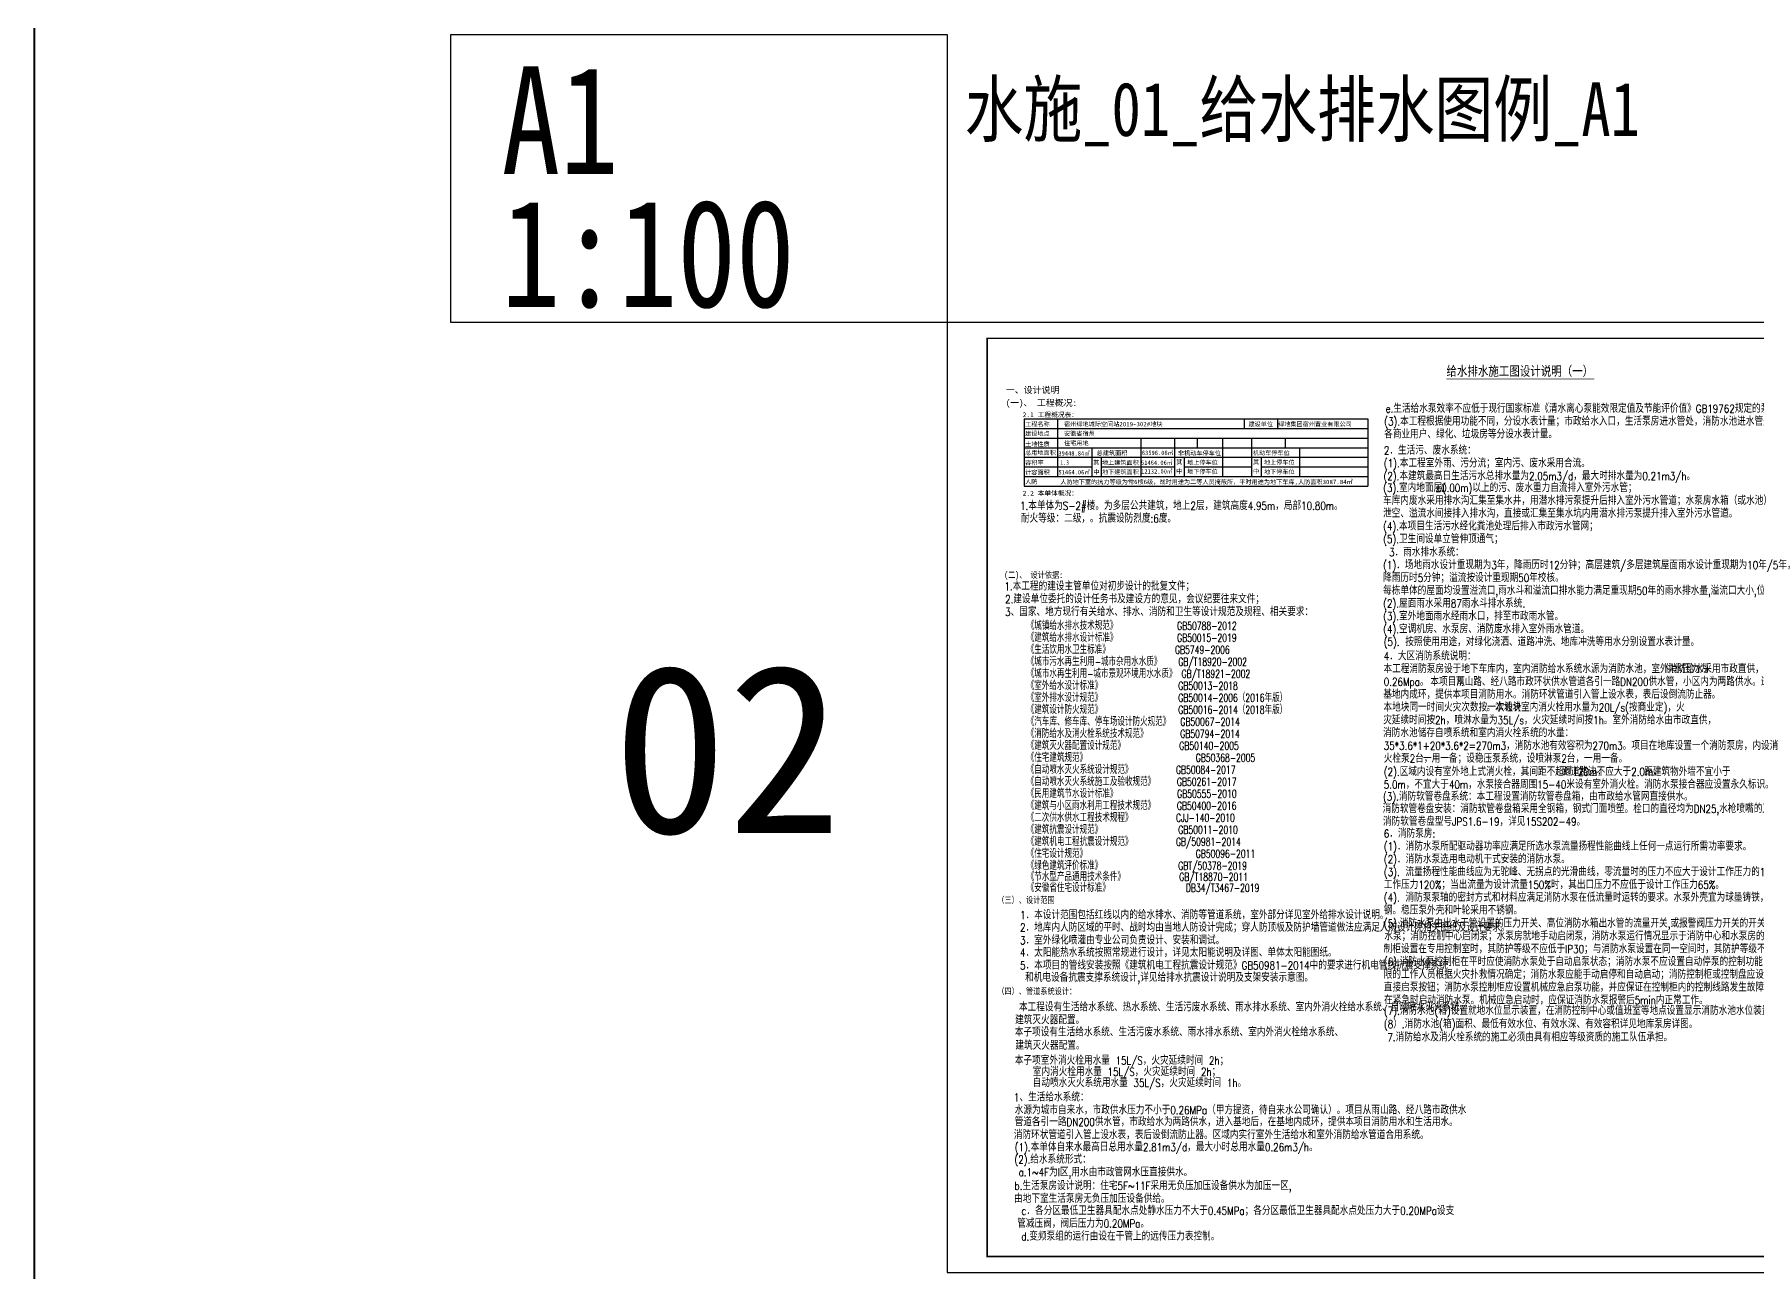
# Model space of a CAD drawing. Extents: x 1382187 to 1725648, y 860327 to 1571294.
# Drawn here: x 1415372 to 1523031, y 1357317 to 1434717 of the extents above; entities that cross this region are included whole.
import ezdxf

# ---------------------------------------------------------------- set-up
doc = ezdxf.new("R2010")
doc.units = 0
doc.header["$LTSCALE"] = 1000
doc.header["$MEASUREMENT"] = 0
for name, color, linetype in [('0s_水标注', 7, 'Continuous'), ('7', 7, 'Continuous'), ('DIM_SYMB', 3, 'Continuous'), ('PUB_TEXT', 4, 'Continuous'), ('图框', 140, 'Continuous'), ('导图字', 7, 'Continuous')]:
    doc.layers.add(name, color=color, linetype=linetype)
doc.layers.add('ZC', color=6, linetype='Continuous', lineweight=40)
doc.styles.add('-黑体', font='simhei.ttf', dxfattribs={"width": 0.8})
doc.styles.add('C', font='simhei.ttf')
doc.styles.add('CC', font='', dxfattribs={"height": 400})
doc.styles.add('HZ', font='TXT', dxfattribs={"bigfont": 'HZTXT'})
doc.styles.add('黑体', font='simhei.ttf')
doc.styles.get('CC').set_extended_font_data('SimSun')

# ---------------------------------------------------------------- blocks, each defined once
blk = doc.blocks.new('GDGDGRDGDRGDR')
at = {"layer": '图框'}
blk.add_lwpolyline([(148133, -148204), (190183, -148204), (190183, -118504), (148133, -118504)], close=True, dxfattribs=at)
at = {"layer": '图框', "const_width": 50}
blk.add_lwpolyline([(149383, -147704), (189683, -147704), (189683, -119004), (149383, -119004)], close=True, dxfattribs=at)

msp = doc.modelspace()

# ---------------------------------------------------------------- linework, layer by layer
at = {"layer": '0s_水标注', "const_width": 50}
msp.add_lwpolyline([(1503580.3, 1413179.1), (1512836.5, 1413179.1)], dxfattribs=at)
at = {"layer": '7'}
for p, q in [((1477200.5, 1410683.6), (1498684.5, 1410683.6)), ((1477200.5, 1410683.6), (1477200.5, 1406483.6)), ((1479300.5, 1410683.6), (1479300.5, 1407083.6)), ((1490958, 1410683.6), (1490958, 1410083.6)), ((1493039.1, 1410683.6), (1493039.1, 1410083.6)), ((1498684.5, 1410683.6), (1498684.5, 1406483.6)), ((1477200.5, 1410083.6), (1498684.5, 1410083.6)), ((1477200.5, 1409483.6), (1498684.5, 1409483.6)), ((1484508.5, 1409483.6), (1484508.5, 1407083.6)), ((1486608.2, 1409483.6), (1486608.2, 1407083.6)), ((1488008.2, 1409483.6), (1488008.2, 1408883.6)), ((1489608.2, 1409483.6), (1489608.2, 1407083.6)), ((1491408.2, 1409483.6), (1491408.2, 1407083.6)), ((1493511, 1409483.6), (1493511, 1408883.6)), ((1477200.5, 1408883.6), (1498684.5, 1408883.6)), ((1477200.5, 1408283.6), (1498684.5, 1408283.6)), ((1481428.2, 1408883.6), (1481428.2, 1407083.6)), ((1482028.2, 1408283.6), (1482028.2, 1407083.6)), ((1487208.2, 1408283.6), (1487208.2, 1407083.6)), ((1492008.2, 1408283.6), (1492008.2, 1407083.6)), ((1494408.2, 1408883.6), (1494408.2, 1407083.6)), ((1477200.5, 1407683.6), (1481428.2, 1407683.6)), ((1482028.2, 1407683.6), (1486608.2, 1407683.6)), ((1487208.2, 1407683.6), (1491408.2, 1407683.6)), ((1492008.2, 1407683.6), (1498684.5, 1407683.6)), ((1477200.5, 1407083.6), (1498684.5, 1407083.6)), ((1477200.5, 1406483.6), (1498684.5, 1406483.6))]:
    msp.add_line(p, q, dxfattribs=at)
at = {"layer": 'ZC', "color": 8}
msp.add_lwpolyline([(1415372, 1571293.5), (1596975, 1571293.5), (1596975, 904993), (1415372, 904993)], close=True, dxfattribs=at)
at = {"layer": '图框', "color": 2}
msp.add_lwpolyline([(1472392.5, 1416717.1), (1441392.5, 1416717.1), (1441392.5, 1434717.1), (1472392.5, 1434717.1)], close=True, dxfattribs=at)

# ---------------------------------------------------------------- block references
at = {"xscale": 2, "yscale": 2, "zscale": 2}
msp.add_blockref('GDGDGRDGDRGDR', (1176126.9, 1653725.5), dxfattribs=at)

# ---------------------------------------------------------------- texts
at = {"style": 'HZ', "width": 0.8}
for s, p in [('(7).消防水池(箱)设置就地水位显示装置，在消防控制中心或值班室等地点设置显示消防水池水位装置，设有最高最低报警水位.', (1499685.9, 1373434)), ('(8）.消防水池(箱)面积、最低有效水位、有效水深、有效容积详见地库泵房详图。', (1499685.9, 1372600.6))]:
    msp.add_text(s, height=500, dxfattribs=at).set_placement(p)
at = {"color": 6, "style": 'HZ', "width": 0.8}
msp.add_text('7.消防给水及消火栓系统的施工必须由具有相应等级资质的施工队伍承担。', height=500, dxfattribs=at).set_placement((1499904.9, 1371771.4))
at = {"layer": '0s_水标注', "width": 0.8}
for s, height, style, p in [('给水排水施工图设计说明（一）', 600, '-黑体', (1503593.9, 1413379.4)), ('  e.生活给水泵效率不应低于现行国家标准《清水离心泵能效限定值及节能评价值》GB19762规定的泵节能评价值', 500, 'HZ', (1499081.4, 1411071.4)), ('(3).本工程根据使用功能不同，分设水表计量；市政给水入口，生活泵房进水管处，消防水池进水管处设水表计量。', 500, 'HZ', (1499703, 1410271.4)), ('各商业用户、绿化、垃圾房等分设水表计量。', 500, 'HZ', (1499705.5, 1409471.4)), ('2．生活污、废水系统：', 500, 'HZ', (1499685.1, 1408457.4)), ('(1).本工程室外雨、污分流；室内污、废水采用合流。', 500, 'HZ', (1499682.1, 1407657.4)), ('(3).室内地面层(', 500, 'HZ', (1499636.2, 1406118.2)), ('±', 500, 'HZ', (1502887.1, 1406118.2)), ('0.00m)以上的污、废水重力自流排入室外污水管；', 500, 'HZ', (1503258.5, 1406118.2)), ('泄空、溢流水间接排入排水沟，直接或汇集至集水坑内用潜水排污泵提升排入室外污水管道。', 500, 'HZ', (1499633.4, 1404518.2)), ('车库内废水采用排水沟汇集至集水井，用潜水排污泵提升后排入室外污水管道；水泵房水箱（或水池）', 500, 'HZ', (1499633.4, 1405318.2)), ('(4).本项目生活污水经化粪池处理后排入市政污水管网；', 500, 'HZ', (1499636.2, 1403718.2)), ('(5).卫生间设单立管伸顶通气；  ', 500, 'HZ', (1499636.2, 1402918.2)), ('(1)．场地雨水设计重现期为3年，降雨历时12分钟；高层建筑/多层建筑屋面雨水设计重现期为10年/5年，', 500, 'HZ', (1499636.2, 1401291.9)), ('3．雨水排水系统：', 500, 'HZ', (1500009.4, 1402091.9)), ('(二)、 设计依据:', 400, '-黑体', (1475955.4, 1400733.3)), ('降雨历时5分钟；溢流按设计重现期50年校核。', 500, 'HZ', (1499636.2, 1400491.9)), ('2.建设单位委托的设计任务书及建设方的意见，会议纪要往来文件；', 500, 'HZ', (1476019.2, 1399163.8)), ('1.本工程的建设主管单位对初步设计的批复文件；', 500, 'HZ', (1475976.3, 1399963.8)), ('每栋单体的屋面均设置溢流口,雨水斗和溢流口排水能力满足重现期50年的雨水排水量,溢流口大小,位置详见建筑专业屋面平面图.', 500, 'HZ', (1499636.2, 1399691.9)), ('3、国家、地方现行有关给水、排水、消防和卫生等设计规范及规程、相关要求：', 500, 'HZ', (1476019.2, 1398363.8)), ('(2).屋面雨水采用87雨水斗排水系统.', 500, 'HZ', (1499636.2, 1398891.9)), ('(3).室外地面雨水经雨水口，排至市政雨水管。', 500, 'HZ', (1499636.2, 1398091.9)), ('(4).空调机房、水泵房、消防废水排入室外雨水管道。', 500, 'HZ', (1499636.2, 1397291.9)), (' (5). 按照使用用途，对绿化浇洒、道路冲洗、地库冲洗等用水分别设置水表计量。', 500, 'HZ', (1499314.4, 1396489.5)), ('（三）、设计范围', 400, '-黑体', (1475532.1, 1380410)), ('    2．地库内人防区域的平时、战时均由当地人防设计完成；穿人防顶板及防护墙管道做法应满足人防设计院相关图纸及设计要求。 ', 500, 'HZ', (1475400.9, 1378633.8)), ('    1．本设计范围包括红线以内的给水排水、消防等管道系统，室外部分详见室外给排水设计说明。', 500, 'HZ', (1475400.9, 1379415.4)), ('    3．室外绿化喷灌由专业公司负责设计、安装和调试。', 500, 'HZ', (1475400.9, 1377833.8)), ('    4．太阳能热水系统按照常规进行设计，详见太阳能说明及详图、单体太阳能图纸。', 500, 'HZ', (1475400.9, 1377065.4)), ('    5．本项目的管线安装按照《建筑机电工程抗震设计规范》GB50981-2014中的要求进行机电管线抗震支撑系统', 500, 'HZ', (1475400.9, 1376265.4)), ('和机电设备抗震支撑系统设计,详见给排水抗震设计说明及支架安装示意图。', 500, 'HZ', (1477268.6, 1375504.5)), ('（四）、管道系统设计： ', 400, '-黑体', (1475532.1, 1374709.6)), ('水源为城市自来水，市政供水压力不小于0.26MPa（甲方提资，待自来水公司确认）。项目从雨山路、经八路市政供水', 499.995, 'HZ', (1476622.3, 1367219.1)), ('消防环状管道引入管上设水表，表后设倒流防止器。区域内实行室外生活给水和室外消防给水管道合用系统。', 499.995, 'HZ', (1476562.8, 1365665.8)), ('管道各引一路DN200供水管，市政给水为两路供水，进入基地后，在基地内成环，提供本项目消防用水和生活用水。', 499.995, 'HZ', (1476616.1, 1366477.9)), ('(2).给水系统形式：', 500, 'HZ', (1476599, 1364134.6)), ('   c．各分区最低卫生器具配水点处静水压力不大于0.45MPa；各分区最低卫生器具配水点处压力大于0.20MPa设支', 500, 'HZ', (1475876.4, 1360927.1)), ('管减压阀，阀后压力为0.20MPa。', 500, 'HZ', (1476775.8, 1360127.1)), ('   d.变频泵组的运行由设在干管上的远传压力表控制。', 500, 'HZ', (1475867.9, 1359327.1))]:
    msp.add_text(s, height=height, dxfattribs=dict(at, style=style)).set_placement(p)
at = {"layer": '0s_水标注', "color": 1, "style": 'HZ', "width": 0.8}
for s, height, p in [('(2).本建筑最高日生活污水总排水量为2.05m3/d，最大时排水量为0.21m3/h。', 500, (1499659.4, 1406857.4)), ('1.本单体为S-2#楼。为多层公共建筑，地上2层，建筑高度4.95m，局部10.80m。', 500, (1476951.2, 1404997.2)), ('耐火等级：二级，。抗震设防烈度:6度。', 500, (1477005.2, 1404207.2)), ('供水压力为', 499.99, (1517260.3, 1394796.5)), ('0.26Mpa。', 499.99, (1499676.2, 1393996.5)), ('本项目从', 499.99, (1502590.5, 1393996.5)), ('雨山路、经八路市政环状供水管道各引一路DN200供水管，小区内为两路供水。进入基地后在', 499.995, (1504190.5, 1393996.5)), ('基地内成环，提供本项目消防用水。消防环状管道引入管上设水表，表后设倒流防止器。', 499.995, (1499651, 1393196.5)), ('灾延续时间按2h，喷淋水量为35L/s，火灾延续时间按1h。室外消防给水由市政直供，', 499.995, (1499641.6, 1391596.6)), ('本地块同一时间火灾次数按一次设计', 499.995, (1499660.5, 1392396.6)), ('。本地块室内消火栓用水量为20L/s(按商业定)，火', 499.995, (1506093.3, 1392396.6)), ('消防水池储存自喷系统和室内消火栓系统的水量：', 499.995, (1499638.4, 1390796.6)), ('35*3.6*1+20*3.6*2=270m3，消防水池有效容积为270m3。项目在地库设置一个消防泵房，内设消', 499.995, (1499676.2, 1389996.6)), ('火栓泵2台，', 499.99, (1499676.2, 1389196.6)), ('一用一备；设稳压泵系统，设喷淋泵2台，一用一备。', 499.995, (1502130.2, 1389196.6)), ('(3).消防软管卷盘系统：本工程设置消防软管卷盘箱，由市政给水管网直接供水。', 499.995, (1499626.9, 1386818.4)), ('消防软管卷盘安装：消防软管卷盘箱采用全钢箱，钢式门面喷塑。栓口的直径均为DN25,水枪喷嘴的直径为φ6，', 499.995, (1499602, 1386054.9)), ('消防软管卷盘型号JPS1.6-19，详见15S202-49。', 499.995, (1499625.7, 1385254.9)), ('本子项设有生活给水系统、生活污废水系统、雨水排水系统、室内外消火栓给水系统、', 499.995, (1476623.8, 1372089.2)), ('本子项室外消火栓用水量 15L/S，火灾延续时间 2h；', 499.995, (1476623.8, 1370319.3)), ('室内消火栓用水量 15L/S，火灾延续时间 2h；', 499.995, (1477744.2, 1369615.8)), ('自动喷水灭火系统用水量 35L/S，火灾延续时间 1h。', 499.995, (1477744.2, 1368925.4)), ('(1).本单体自来水最高日总用水量2.81m3/d，最大小时总用水量0.26m3/h。', 499.995, (1476617.6, 1364904.2)), ('b.生活泵房设计说明：住宅5F~11F采用无负压加压设备供水为加压一区,', 499.995, (1476607, 1362482.4)), ('   a.1~4F为I区,用水由市政管网水压直接供水。', 499.995, (1475701.6, 1363334.6)), ('由地下室生活泵房无负压加压设备供给。', 499.995, (1476579.5, 1361682.4))]:
    msp.add_text(s, height=height, dxfattribs=at).set_placement(p)
at = {"layer": '0s_水标注', "color": 0, "style": 'HZ', "width": 0.8}
for s, height, p in [('本工程消防泵房设于地下车库内，室内消防给水系统水源为消防水池，室外消防给水采用市政直供，', 499.995, (1499660.5, 1394796.5)), ('4．大区消防系统说明：', 499.995, (1499676.2, 1395596.5)), ('(2).区域内设有室外地上式消火栓，其间距不超过120m，', 499.995, (1499676.2, 1388371.9)), ('距道路边不应大于2.0m，', 499.995, (1510819, 1388371.9)), ('距建筑物外墙不宜小于', 499.99, (1515942.7, 1388371.9)), ('5.0m，不宜大于40m，水泵接合器周围15-40米设有室外消火栓。消防水泵接合器应设置永久标识。', 499.995, (1499676.2, 1387571.9))]:
    msp.add_text(s, height=height, dxfattribs=at).set_placement(p)
at = {"layer": '0s_水标注', "color": 7, "style": 'HZ', "width": 0.8}
for s, height, p in [('6．消防泵房:', 500, (1499678.1, 1384506.3)), ('(1)．消防水泵所配驱动器功率应满足所选水泵流量扬程性能曲线上任何一点运行所需功率要求。', 500, (1499681, 1383706.3)), ('(2)．消防水泵选用电动机干式安装的消防水泵。', 500, (1499681, 1382906.3)), ('(3). 流量扬程性能曲线应为无驼峰、无拐点的光滑曲线，零流量时的压力不应大于设计工作压力的140%%%，且宜大于设计', 500, (1499681, 1382106.3)), ('工作压力120%%%；当出流量为设计流量150%%%时，其出口压力不应低于设计工作压力65%%%。', 500, (1499680, 1381306.3)), ('钢。稳压泵外壳和叶轮采用不锈钢。', 500, (1499683.2, 1379706.3)), ('(4). 消防泵泵轴的密封方式和材料应满足消防水泵在低流量时运转的要求。水泵外壳宜为球墨铸铁，叶轮宜为青铜或不锈', 500, (1499681, 1380506.3)), ('(5).消防水泵由出水干管设置的压力开关、高位消防水箱出水管的流量开关,或报警阀压力开关的开关信号直接自动启动消防', 500, (1499682.7, 1378890.7)), ('水泵；消防控制中心启闭泵；水泵房就地手动启闭泵，消防水泵运行情况显示于消防中心和水泵房的控制盘上。消防水泵控', 500, (1499713.3, 1378090.7)), ('制柜设置在专用控制室时，其防护等级不应低于IP30；与消防水泵设置在同一空间时，其防护等级不应低于IP55.', 500, (1499672.3, 1377290.7)), ('(6).消防水泵控制柜在平时应使消防水泵处于自动启泵状态；消防水泵不应设置自动停泵的控制功能，停泵应有具有管理权', 500, (1499682.7, 1376490.7)), ('限的工作人员根据火灾扑救情况确定；消防水泵应能手动启停和自动启动；消防控制柜或控制盘应设置专用线路连接的手动', 500, (1499672.3, 1375690.7)), ('直接启泵按钮；消防水泵控制柜应设置机械应急启泵功能，并应保证在控制柜内的控制线路发生故障时由有管理权限的人员', 500, (1499681.8, 1374890.7)), ('   本工程设有生活给水系统、热水系统、生活污废水系统、雨水排水系统、室内外消火栓给水系统、自动喷水灭火系统、', 499.995, (1475720.8, 1373651.8)), ('在紧急时启动消防水泵。机械应急启动时，应保证消防水泵报警后5min内正常工作。', 500, (1499697.5, 1374090.7)), ('建筑灭火器配置。', 499.99, (1476641.9, 1372851.8)), ('建筑灭火器配置。', 499.99, (1476659.5, 1371254.8)), ('1、生活给水系统：', 499.99, (1476571.9, 1368019))]:
    msp.add_text(s, height=height, dxfattribs=at).set_placement(p)
at = {"layer": '0s_水标注', "insert": (1476062.1, 1412690.3), "char_height": 399.913, "width": 21570.464, "attachment_point": 1, "line_spacing_factor": 1.200263, "style": 'HZ'}
msp.add_mtext('{\\fSimHei|b0|i0|c134|p2;一、设计说明\\P(一)、 工程概况:}', dxfattribs=at)
at = {"layer": '7', "style": 'CC'}
for s, height, p in [('2.1 工程概况表：', 300, (1477114.2, 1410796.2)), ('工程名称', 274.29, (1477268.5, 1410220.1)), ('宿州绿地城际空间站2019-302#地块', 274.286, (1479700.2, 1410220.1)), ('建设单位', 274.29, (1491223.2, 1410220.1)), ('建设地点', 274.29, (1477268.5, 1409634.9)), ('土地性质', 274.29, (1477268.5, 1408970.1)), ('住宅用地', 274.29, (1479700.2, 1409034.9)), ('安徽省宿州', 274.29, (1479700.2, 1409634.9)), ('总用地面积', 274.29, (1477268.5, 1408440)), ('总建筑面积', 274.29, (1481740.4, 1408416.8)), ('非机动车停车位', 274.29, (1486818.2, 1408408.6)), ('机动车停车位', 274.29, (1491499.6, 1408424.8)), ('容积率', 274.29, (1477268.5, 1407815.9)), ('计容面积', 274.29, (1477268.5, 1407203.9)), ('其', 274.3, (1481529.3, 1407826.1)), ('中', 274.3, (1481529.3, 1407234.6)), ('地上建筑面积', 274.29, (1482066.5, 1407815.9)), ('地下建筑面积', 274.29, (1482070.4, 1407234.6)), ('其', 274.3, (1486709.3, 1407846.5)), ('中', 274.3, (1486709.3, 1407275.5)), ('地上停车位', 274.29, (1487390.4, 1407826.2)), ('地下停车位', 274.29, (1487390.4, 1407255)), ('其', 274.3, (1491509.3, 1407850.5)), ('中', 274.3, (1491509.3, 1407265.2)), ('地上停车位', 274.29, (1492190.4, 1407836.5)), ('地下停车位', 274.29, (1492190.4, 1407244.8)), ('2.2 本单体概况：', 300, (1477114.2, 1405886.4)), ('人防', 274.29, (1477268.5, 1406621.5))]:
    msp.add_text(s, height=height, dxfattribs=at).set_placement(p)
at = {"layer": '7', "color": 0, "style": 'CC'}
msp.add_text('绿地集团宿州置业有限公司 ', height=274.286, dxfattribs=at).set_placement((1493074.3, 1410220.1))
at = {"layer": '7', "color": 1, "style": 'CC'}
for s, width, p in [('39448.84㎡', 0.9, (1479346.8, 1408393.6)), ('63596.06㎡', 0.9, (1484562.8, 1408424.8)), ('51464.06㎡', 0.9, (1479354.8, 1407214.1)), ('1.3', 0.8, (1479468.4, 1407815.9)), ('51464.06㎡', 0.9, (1484508.5, 1407807.3)), ('12132.00㎡', 0.9, (1484516.7, 1407265.2))]:
    msp.add_text(s, height=274.29, dxfattribs=dict(at, width=width)).set_placement(p)
msp.add_text('人防地下室的抗力等级为常6核6级，战时用途为二等人员掩蔽所，平时用途为地下车库,人防面积3087.84㎡', height=274.286, dxfattribs=at).set_placement((1479468.4, 1406607.4))
at = {"layer": 'DIM_SYMB', "color": 6, "style": 'C'}
msp.add_text('02', height=10514.77, dxfattribs=at).set_placement((1451509.5, 1384801))
at = {"layer": 'PUB_TEXT', "style": 'HZ', "width": 0.7}
for s, p in [('   《城镇给水排水技术规范》           GB50788-2012', (1476347.8, 1397498)), ('   《建筑给水排水设计标准》           GB50015-2019', (1476347.8, 1396748)), ('   《生活饮用水卫生标准》            GB5749-2006', (1476347.8, 1395998)), ('   《城市污水再生利用-城市杂用水水质》   GB/T18920-2002', (1476347.8, 1395248)), ('   《城市水再生利用-城市景观环境用水水质》 GB/T18921-2002', (1476347.8, 1394498)), ('   《室外给水设计标准》              GB50013-2018', (1476347.8, 1393748)), ('   《室外排水设计规范》              GB50014-2006（2016年版）', (1476347.8, 1392998)), ('   《建筑设计防火规范》              GB50016-2014（2018年版）', (1476347.8, 1392248)), ('   《汽车库、修车库、停车场设计防火规范》  GB50067-2014', (1476347.8, 1391498)), ('   《消防给水及消火栓系统技术规范》      GB50794-2014', (1476347.8, 1390748)), ('   《建筑灭火器配置设计规范》          GB50140-2005', (1476347.8, 1389998)), ('   《住宅建筑规范》                    GB50368-2005', (1476347.8, 1389248)), ('   《自动喷水灭火系统设计规范》        GB50084-2017', (1476347.8, 1388498)), ('   《自动喷水灭火系统施工及验收规范》    GB50261-2017', (1476347.8, 1387748)), ('   《民用建筑节水设计标准》           GB50555-2010', (1476347.8, 1386998)), ('   《建筑与小区雨水利用工程技术规范》    GB50400-2016', (1476347.8, 1386248)), ('   《二次供水供水工程技术规程》        CJJ-140-2010', (1476347.8, 1385498)), ('   《建筑抗震设计规范》              GB50011-2010', (1476347.8, 1384748)), ('   《建筑机电工程抗震设计规范》        GB/50981-2014', (1476347.8, 1383998)), ('   《住宅设计规范》                    GB50096-2011', (1476347.8, 1383248)), ('   《节水型产品通用技术条件》          GB/T18870-2011', (1476347.8, 1381803.7)), ('   《安徽省住宅设计标准》              DB34/T3467-2019', (1476347.8, 1381113.7))]:
    msp.add_text(s, height=500, dxfattribs=at).set_placement(p)
at = {"layer": 'PUB_TEXT', "color": 1, "style": 'HZ', "width": 0.7}
msp.add_text('   《绿色建筑评价标准》              GBT/50378-2019', height=500, dxfattribs=at).set_placement((1476347.8, 1382498))
at = {"layer": '图框', "color": 2, "style": '黑体', "width": 0.8}
for s, p in [('A1', (1444555.7, 1425999.9)), ('1:100', (1444555.7, 1417673.8))]:
    msp.add_text(s, height=6729.45, dxfattribs=at).set_placement(p)
at = {"layer": '导图字', "color": 1, "style": '黑体', "width": 0.8}
msp.add_text('水施_01_给水排水图例_A1', height=3364.726, dxfattribs=at).set_placement((1473493.5, 1428368.7))

doc.saveas('drawing.dxf')
